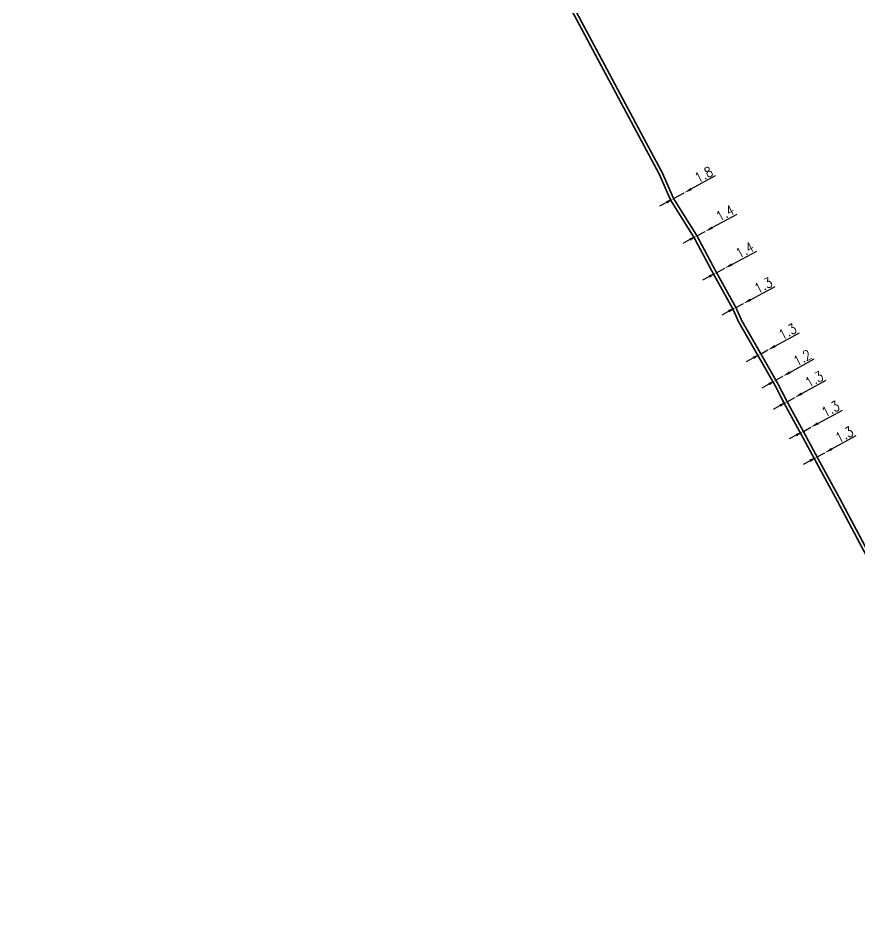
# Model space of a CAD drawing. Header units: millimetres. Extents: x 146000 to 146986, y 142991 to 144001.
# Drawn here: x 146296.3 to 146422.6, y 142999.9 to 143136.6 of the extents above; entities that cross this region are included whole.
import ezdxf

# ---------------------------------------------------------------- set-up
doc = ezdxf.new("R2010")
doc.units = ezdxf.units.MM
doc.header["$PDMODE"] = 34
doc.layers.get('Defpoints').update_dxf_attribs({"linetype": 'CONTINUOUS'})
doc.layers.add('M_100', color=7, linetype='M_ST_6')
doc.layers.add('M_130', color=3, linetype='M_ST_15')
doc.styles.get("Standard").update_dxf_attribs({"font": 'romans.shx', "width": 0.85})
doc.linetypes.add('M_ST_15', pattern='A,5,-0.3,["XX",Standard,S=1,R=0,X=0,Y=-0.5],-2.5', length=7.8)
doc.linetypes.add('M_ST_6', pattern='A,5,-0.3,["||",Standard,S=1,R=0,X=0.35,Y=-0.5],-1.6', length=6.9)
doc.dimstyles.get("Standard").update_dxf_attribs({"dimtxt": 1.5, "dimasz": 1.2, "dimexe": 0.625, "dimexo": 0.625, "dimgap": 0.25, "dimtad": 1, "dimdec": 1, "dimzin": 0, "dimdsep": 46, "dimtxsty": 'Standard', "dimcen": -0.5, "dimadec": 0, "dimazin": 0, "dimtfac": 1, "dimtdec": 1, "dimtmove": 0, "dimatfit": 3, "dimfxl": 0, "dimtolj": 1, "dimtzin": 0, "dimarcsym": 0})

# ---------------------------------------------------------------- blocks, each defined once
blk = doc.blocks.new('*D51')
at = {"layer": 'Defpoints', "color": 0, "linetype": 'Continuous', "transparency": 16777216}
for p in [(146409.99, 143082.29), (146411.04, 143082.88), (146411.04, 143082.88)]:
    blk.add_point(p, dxfattribs=at)
at = {"layer": 'M_130', "color": 0, "linetype": 'Continuous', "lineweight": -2, "transparency": 16777216}
for p, q in [((146412.08, 143083.46), (146415.74, 143085.51)), ((146409.99, 143082.29), (146411.04, 143082.88)), ((146408.94, 143081.7), (146407.9, 143081.12))]:
    blk.add_line(p, q, dxfattribs=at)
at = {"layer": 'M_130', "color": 0, "linetype": 'Continuous', "transparency": 16777216}
for points in [[(146411.99, 143083.64), (146412.18, 143083.29), (146411.04, 143082.88)], [(146408.85, 143081.88), (146409.04, 143081.53), (146409.99, 143082.29)]]:
    blk.add_solid(points, dxfattribs=at)
at = {"layer": 'M_130', "color": 0, "linetype": 'Continuous', "transparency": 16777216, "insert": (146413.95, 143085.65), "char_height": 1.5, "attachment_point": 5, "rotation": 29.2732}
blk.add_mtext('\\A1;1.2', dxfattribs=at)
blk = doc.blocks.new('*D52')
at = {"layer": 'Defpoints', "color": 0, "linetype": 'Continuous', "transparency": 16777216}
for p in [(146407.66, 143086.21), (146408.8, 143086.83), (146408.8, 143086.83)]:
    blk.add_point(p, dxfattribs=at)
at = {"layer": 'M_130', "color": 0, "linetype": 'Continuous', "lineweight": -2, "transparency": 16777216}
for p, q in [((146409.85, 143087.41), (146413.53, 143089.42)), ((146407.66, 143086.21), (146408.8, 143086.83)), ((146406.61, 143085.64), (146405.55, 143085.06))]:
    blk.add_line(p, q, dxfattribs=at)
at = {"layer": 'M_130', "color": 0, "linetype": 'Continuous', "transparency": 16777216}
for points in [[(146409.76, 143087.59), (146409.95, 143087.23), (146408.8, 143086.83)], [(146406.51, 143085.81), (146406.7, 143085.46), (146407.66, 143086.21)]]:
    blk.add_solid(points, dxfattribs=at)
at = {"layer": 'M_130', "color": 0, "linetype": 'Continuous', "transparency": 16777216, "insert": (146411.74, 143089.58), "char_height": 1.5, "attachment_point": 5, "rotation": 28.6327}
blk.add_mtext('\\A1;1.3', dxfattribs=at)
blk = doc.blocks.new('*D53')
at = {"layer": 'Defpoints', "color": 0, "linetype": 'Continuous', "transparency": 16777216}
for p in [(146402.32, 143099.08), (146401.08, 143098.42), (146401.08, 143098.42)]:
    blk.add_point(p, dxfattribs=at)
at = {"layer": 'M_130', "color": 0, "linetype": 'Continuous', "lineweight": -2, "transparency": 16777216}
for p, q in [((146403.37, 143099.64), (146407.13, 143101.64)), ((146401.08, 143098.42), (146402.32, 143099.08)), ((146400.02, 143097.86), (146398.96, 143097.29))]:
    blk.add_line(p, q, dxfattribs=at)
at = {"layer": 'M_130', "color": 0, "linetype": 'Continuous', "transparency": 16777216}
for points in [[(146403.28, 143099.82), (146403.47, 143099.46), (146402.32, 143099.08)], [(146399.93, 143098.03), (146400.11, 143097.68), (146401.08, 143098.42)]]:
    blk.add_solid(points, dxfattribs=at)
at = {"layer": 'M_130', "color": 0, "linetype": 'Continuous', "transparency": 16777216, "insert": (146405.31, 143101.8), "char_height": 1.5, "attachment_point": 5, "rotation": 28.0305}
blk.add_mtext('\\A1;1.4', dxfattribs=at)
blk = doc.blocks.new('*D54')
at = {"layer": 'Defpoints', "color": 0, "linetype": 'Continuous', "transparency": 16777216}
for p in [(146394.64, 143109.53), (146394.64, 143109.53), (146396.22, 143110.39)]:
    blk.add_point(p, dxfattribs=at)
at = {"layer": 'M_130', "color": 0, "linetype": 'Continuous', "lineweight": -2, "transparency": 16777216}
for p, q in [((146397.27, 143110.97), (146400.95, 143112.97)), ((146394.64, 143109.53), (146396.22, 143110.39)), ((146393.59, 143108.95), (146392.53, 143108.38))]:
    blk.add_line(p, q, dxfattribs=at)
at = {"layer": 'M_130', "color": 0, "linetype": 'Continuous', "transparency": 16777216}
for points in [[(146397.18, 143111.14), (146397.37, 143110.79), (146396.22, 143110.39)], [(146393.49, 143109.13), (146393.68, 143108.78), (146394.64, 143109.53)]]:
    blk.add_solid(points, dxfattribs=at)
at = {"layer": 'M_130', "color": 0, "linetype": 'Continuous', "transparency": 16777216, "insert": (146399.16, 143113.13), "char_height": 1.5, "attachment_point": 5, "rotation": 28.6221}
blk.add_mtext('\\A1;1.8', dxfattribs=at)
blk = doc.blocks.new('*D86')
at = {"layer": 'Defpoints', "color": 0, "linetype": 'Continuous', "transparency": 16777216}
for p in [(146417.31, 143071.4), (146417.31, 143071.4), (146416.17, 143070.78)]:
    blk.add_point(p, dxfattribs=at)
at = {"layer": 'M_130', "color": 0, "linetype": 'Continuous', "lineweight": -2, "transparency": 16777216}
for p, q in [((146418.36, 143071.98), (146422.04, 143073.98)), ((146416.17, 143070.78), (146417.31, 143071.4)), ((146415.12, 143070.21), (146414.06, 143069.63))]:
    blk.add_line(p, q, dxfattribs=at)
at = {"layer": 'M_130', "color": 0, "linetype": 'Continuous', "transparency": 16777216}
for points in [[(146418.27, 143072.15), (146418.46, 143071.8), (146417.31, 143071.4)], [(146415.02, 143070.38), (146415.21, 143070.03), (146416.17, 143070.78)]]:
    blk.add_solid(points, dxfattribs=at)
at = {"layer": 'M_130', "color": 0, "linetype": 'Continuous', "transparency": 16777216, "insert": (146420.25, 143074.14), "char_height": 1.5, "attachment_point": 5, "rotation": 28.5813}
blk.add_mtext('\\A1;1.3', dxfattribs=at)
blk = doc.blocks.new('*D87')
at = {"layer": 'Defpoints', "color": 0, "linetype": 'Continuous', "transparency": 16777216}
for p in [(146415.25, 143075.25), (146415.25, 143075.25), (146414.11, 143074.62)]:
    blk.add_point(p, dxfattribs=at)
at = {"layer": 'M_130', "color": 0, "linetype": 'Continuous', "lineweight": -2, "transparency": 16777216}
for p, q in [((146416.3, 143075.82), (146419.98, 143077.82)), ((146414.11, 143074.62), (146415.25, 143075.25)), ((146413.05, 143074.05), (146412, 143073.48))]:
    blk.add_line(p, q, dxfattribs=at)
at = {"layer": 'M_130', "color": 0, "linetype": 'Continuous', "transparency": 16777216}
for points in [[(146416.2, 143076), (146416.4, 143075.64), (146415.25, 143075.25)], [(146412.96, 143074.23), (146413.15, 143073.87), (146414.11, 143074.62)]]:
    blk.add_solid(points, dxfattribs=at)
at = {"layer": 'M_130', "color": 0, "linetype": 'Continuous', "transparency": 16777216, "insert": (146418.19, 143077.99), "char_height": 1.5, "attachment_point": 5, "rotation": 28.5813}
blk.add_mtext('\\A1;1.3', dxfattribs=at)
blk = doc.blocks.new('*D88')
at = {"layer": 'Defpoints', "color": 0, "linetype": 'Continuous', "transparency": 16777216}
for p in [(146412.81, 143079.7), (146412.81, 143079.7), (146411.67, 143079.07)]:
    blk.add_point(p, dxfattribs=at)
at = {"layer": 'M_130', "color": 0, "linetype": 'Continuous', "lineweight": -2, "transparency": 16777216}
for p, q in [((146413.86, 143080.28), (146417.52, 143082.3)), ((146411.67, 143079.07), (146412.81, 143079.7)), ((146410.62, 143078.49), (146409.57, 143077.91))]:
    blk.add_line(p, q, dxfattribs=at)
at = {"layer": 'M_130', "color": 0, "linetype": 'Continuous', "transparency": 16777216}
for points in [[(146413.76, 143080.45), (146413.95, 143080.1), (146412.81, 143079.7)], [(146410.52, 143078.66), (146410.71, 143078.31), (146411.67, 143079.07)]]:
    blk.add_solid(points, dxfattribs=at)
at = {"layer": 'M_130', "color": 0, "linetype": 'Continuous', "transparency": 16777216, "insert": (146415.73, 143082.45), "char_height": 1.5, "attachment_point": 5, "rotation": 28.905}
blk.add_mtext('\\A1;1.3', dxfattribs=at)
blk = doc.blocks.new('*D89')
at = {"layer": 'Defpoints', "color": 0, "linetype": 'Continuous', "transparency": 16777216}
for p in [(146403.98, 143093.2), (146405.13, 143093.81), (146405.13, 143093.81)]:
    blk.add_point(p, dxfattribs=at)
at = {"layer": 'M_130', "color": 0, "linetype": 'Continuous', "lineweight": -2, "transparency": 16777216}
for p, q in [((146406.19, 143094.37), (146409.89, 143096.33)), ((146403.98, 143093.2), (146405.13, 143093.81)), ((146402.92, 143092.64), (146401.86, 143092.07))]:
    blk.add_line(p, q, dxfattribs=at)
at = {"layer": 'M_130', "color": 0, "linetype": 'Continuous', "transparency": 16777216}
for points in [[(146406.09, 143094.55), (146406.28, 143094.19), (146405.13, 143093.81)], [(146402.82, 143092.81), (146403.01, 143092.46), (146403.98, 143093.2)]]:
    blk.add_solid(points, dxfattribs=at)
at = {"layer": 'M_130', "color": 0, "linetype": 'Continuous', "transparency": 16777216, "insert": (146408.1, 143096.52), "char_height": 1.5, "attachment_point": 5, "rotation": 27.9319}
blk.add_mtext('\\A1;1.3', dxfattribs=at)
blk = doc.blocks.new('*D90')
at = {"layer": 'Defpoints', "color": 0, "linetype": 'Continuous', "transparency": 16777216}
for p in [(146398.15, 143103.94), (146399.38, 143104.6), (146399.38, 143104.6)]:
    blk.add_point(p, dxfattribs=at)
at = {"layer": 'M_130', "color": 0, "linetype": 'Continuous', "lineweight": -2, "transparency": 16777216}
for p, q in [((146400.44, 143105.17), (146404.18, 143107.19)), ((146398.15, 143103.94), (146399.38, 143104.6)), ((146397.09, 143103.37), (146396.03, 143102.8))]:
    blk.add_line(p, q, dxfattribs=at)
at = {"layer": 'M_130', "color": 0, "linetype": 'Continuous', "transparency": 16777216}
for points in [[(146400.34, 143105.35), (146400.53, 143105), (146399.38, 143104.6)], [(146396.99, 143103.55), (146397.18, 143103.2), (146398.15, 143103.94)]]:
    blk.add_solid(points, dxfattribs=at)
at = {"layer": 'M_130', "color": 0, "linetype": 'Continuous', "transparency": 16777216, "insert": (146402.36, 143107.35), "char_height": 1.5, "attachment_point": 5, "rotation": 28.3003}
blk.add_mtext('\\A1;1.4', dxfattribs=at)

msp = doc.modelspace()

# ---------------------------------------------------------------- linework, layer by layer
at = {"layer": 'M_100', "flags": 128}
msp.add_lwpolyline([(146450.14, 142999.99, 0.25, 0.25, 0), (146451.49, 143006.4, 0.25, 0.25, 0), (146446.55, 143013.93, 0.25, 0.25, 0), (146445.23, 143016.05, 0.25, 0.25, 0), (146443.43, 143019.31, 0.25, 0.25, 0), (146441.72, 143022.39, 0.25, 0.25, 0), (146440.26, 143025.28, 0.25, 0.25, 0), (146439, 143027.12, 0.25, 0.25, 0), (146437.8, 143029.79, 0.25, 0.25, 0), (146432.73, 143039.14, 0.25, 0.25, 0), (146429.87, 143044.41, 0.25, 0.25, 0), (146427.92, 143047.97, 0.25, 0.25, 0), (146426.7, 143050.04, 0.25, 0.25, 0), (146426.7, 143050.04, 0.25, 0.25, 0), (146424.79, 143053.66, 0.25, 0.25, 0), (146419.27, 143064.06, 0.25, 0.25, 0), (146416.39, 143069.35, 0.25, 0.25, 0), (146414.16, 143073.47, 0.25, 0.25, 0), (146411.23, 143078.83, 0.25, 0.25, 0), (146409.98, 143081.29, 0.25, 0.25, 0), (146407.63, 143085.41, 0.25, 0.25, 0), (146404.42, 143091, 0.25, 0.25, 0), (146403.53, 143092.98, 0.25, 0.25, 0), (146400.34, 143098.74, 0.25, 0.25, 0), (146397.72, 143103.67, 0.25, 0.25, 0), (146395.13, 143107.81, 0.25, 0.25, 0), (146394.2, 143109.29, 0.25, 0.25, 0), (146392.49, 143113.19, 0.25, 0.25, 0), (146391.27, 143115.47, 0.25, 0.25, 0), (146389.47, 143118.83, 0.25, 0.25, 0), (146387.67, 143122.19, 0.25, 0.25, 0), (146385.88, 143125.54, 0.25, 0.25, 0), (146384.26, 143128.56, 0.25, 0.25, 0), (146382.87, 143131.16, 0.25, 0.25, 0), (146380.97, 143134.73, 0.25, 0.25, 0), (146379.59, 143137.3, 0.25, 0.25, 0), (146377.64, 143140.73, 0.25, 0.25, 0), (146376.44, 143142.84, 0.25, 0.25, 0), (146375.15, 143145.31, 0.25, 0.25, 0), (146373.75, 143148.01, 0.25, 0.25, 0), (146372.67, 143150.08, 0.25, 0.25, 0), (146370.68, 143153.57, 0.25, 0.25, 0), (146369.52, 143155.62, 0.25, 0.25, 0), (146367.66, 143159.14, 0.25, 0.25, 0), (146366.51, 143161.32, 0.25, 0.25, 0), (146365.17, 143163.71, 0.25, 0.25, 0), (146363.95, 143165.99, 0.25, 0.25, 0), (146361.35, 143170.76, 0.25, 0.25, 0), (146359.82, 143173.58, 0.25, 0.25, 0), (146358.41, 143176.16, 0.25, 0.25, 0), (146357.22, 143178.49, 0.25, 0.25, 0), (146355.92, 143181.02, 0.25, 0.25, 0), (146354.5, 143183.46, 0.25, 0.25, 0), (146353.41, 143185.23, 0.25, 0.25, 0), (146351.55, 143189.27, 0.25, 0.25, 0), (146350.38, 143191.69, 0.25, 0.25, 0), (146349.75, 143193.32, 0.25, 0.25, 0), (146349.01, 143194.88, 0.25, 0.25, 0), (146348.11, 143196.78, 0.25, 0.25, 0), (146345.86, 143201.76, 0.25, 0.25, 0), (146345.22, 143203.52, 0.25, 0.25, 0), (146344.36, 143207.72, 0.25, 0.25, 0), (146343.06, 143212.05, 0.25, 0.25, 0), (146341.6, 143216.95, 0.25, 0.25, 0), (146340.36, 143221.28, 0.25, 0.25, 0), (146339.3, 143226.12, 0.25, 0.25, 0), (146338.31, 143234.54, 0.25, 0.25, 0), (146337.37, 143242.71, 0.25, 0.25, 0), (146337.23, 143247.5, 0.25, 0.25, 0), (146337.09, 143252.22, 0.25, 0.25, 0), (146337.19, 143256.53, 0.25, 0.25, 0), (146337.13, 143261.11, 0.25, 0.25, 0), (146337.29, 143265.68, 0.25, 0.25, 0), (146337.65, 143270.95, 0.25, 0.25, 0), (146338.07, 143274.86, 0.25, 0.25, 0), (146339.34, 143284, 0.25, 0.25, 0), (146340.25, 143289.05, 0.25, 0.25, 0), (146341.23, 143294.48, 0.25, 0.25, 0), (146342.08, 143298.78, 0.25, 0.25, 0), (146343.15, 143302.91, 0.25, 0.25, 0), (146343.96, 143307.24, 0.25, 0.25, 0), (146344.81, 143311.71, 0.25, 0.25, 0), (146345.57, 143315.82, 0.25, 0.25, 0), (146346.83, 143321.78, 0.25, 0.25, 0), (146347.51, 143325.53, 0.25, 0.25, 0), (146349.09, 143333.54, 0.25, 0.25, 0), (146349.62, 143335.73, 0.25, 0.25, 0), (146350.73, 143341.16, 0.25, 0.25, 0), (146351.83, 143346.51, 0.25, 0.25, 0), (146352.66, 143350.78, 0.25, 0.25, 0), (146350.16, 143359.36, 0.25, 0.25, 0), (146351.4, 143364.95, 0.25, 0.25, 0), (146352.5, 143370.85, 0.25, 0.25, 0), (146354.83, 143375.52, 0.25, 0.25, 0), (146355.03, 143382.13, 0.25, 0.25, 0), (146356.01, 143387.86, 0.25, 0.25, 0), (146356.61, 143394.76, 0.25, 0.25, 0), (146357.42, 143400.15, 0.25, 0.25, 0), (146357.64, 143406.24, 0.25, 0.25, 0), (146357.79, 143412.16, 0.25, 0.25, 0), (146356.25, 143429.05, 0.25, 0.25, 0), (146355.7, 143431.76, 0.25, 0.25, 0), (146354.45, 143441.67, 0.25, 0.25, 0), (146352.27, 143448.79, 0.25, 0.25, 0), (146343.13, 143534.5, 0.25, 0.25, 0), (146340.87, 143545.49, 0.25, 0.25, 0), (146339.13, 143554.69, 0.25, 0.25, 0), (146333.6, 143562.98, 0.25, 0.25, 0), (146335.54, 143575.76, 0.25, 0.25, 0), (146333.26, 143594.88, 0.25, 0.25, 0), (146329.19, 143608.91, 0.25, 0.25, 0), (146327.96, 143615.81, 0.25, 0.25, 0), (146326.65, 143622.64, 0.25, 0.25, 0), (146325.56, 143629.48, 0.25, 0.25, 0), (146324.33, 143636.33, 0.25, 0.25, 0), (146323.16, 143642.77, 0.25, 0.25, 0), (146321.37, 143662.92, 0.25, 0.25, 0), (146321.76, 143677.35, 0.25, 0.25, 0), (146323.35, 143688.05, 0.25, 0.25, 0), (146327.31, 143701.02, 0.25, 0.25, 0), (146331.1, 143711.34, 0.25, 0.25, 0), (146336.5, 143722.98, 0.25, 0.25, 0), (146344.25, 143741.52, 0.25, 0.25, 0), (146352.14, 143759.41, 0.25, 0.25, 0), (146362.37, 143784.2, 0.25, 0.25, 0), (146368.08, 143797.55, 0.25, 0.25, 0), (146381.54, 143828.75, 0.25, 0.25, 0), (146399.88, 143868.33, 0.25, 0.25, 0), (146411.08, 143889.42, 0.25, 0.25, 0), (146421.67, 143905.81, 0.25, 0.25, 0), (146429.34, 143916.95, 0.25, 0.25, 0), (146440.88, 143932.75, 0.25, 0.25, 0), (146445.83, 143939.17, 0.25, 0.25, 0), (146452.07, 143949.28, 0.25, 0.25, 0), (146461.24, 143961.48, 0.25, 0.25, 0), (146464.93, 143965.24, 0.25, 0.25, 0), (146476.09, 143979, 0.25, 0.25, 0), (146482.27, 143987.97, 0.25, 0.25, 0.395927), (146482.17, 143988.64, 0.25, 0.25, 0), (146472.46, 143996.28, 0.25, 0.25, 0.340641), (146471.85, 143996.29, 0.25, 0.25, 0), (146468.78, 143993.98, 0.25, 0.25, 0), (146463.93, 143990.8, 0.25, 0.25, -0.409164), (146463.25, 143990.94, 0.25, 0.25, 0), (146460.22, 143995.4, 0.25, 0.25, -0.413507), (146460.35, 143996.09, 0.25, 0.25, 0), (146460.93, 143996.48, 0, 0, 0)], format="xyseb", dxfattribs=at)
at = {"layer": 'M_130', "const_width": 0.25, "flags": 128}
msp.add_lwpolyline([(146459.71, 143010.06), (146453.97, 143007.08), (146451.8, 143006.62), (146446.97, 143014.2), (146445.65, 143016.31), (146443.9, 143019.55), (146442.16, 143022.63), (146440.64, 143025.61), (146439.43, 143027.36), (146438.25, 143030.03), (146435.77, 143034.55), (146433.18, 143039.37), (146431.75, 143042.01), (146429.24, 143046.59), (146427.15, 143050.25), (146425.23, 143053.89), (146419.76, 143064.2), (146416.17, 143070.78), (146414.11, 143074.62), (146411.67, 143079.07), (146410.42, 143081.52), (146407.73, 143086.25), (146404.85, 143091.26), (146403.98, 143093.2), (146400.82, 143098.91), (146398.15, 143103.94), (146394.64, 143109.53), (146392.94, 143113.41), (146391.71, 143115.7), (146389.91, 143119.07), (146388.12, 143122.42), (146386.32, 143125.78), (146384.71, 143128.8), (146383.32, 143131.4), (146381.41, 143134.96), (146380.03, 143137.54), (146378.08, 143140.97), (146376.88, 143143.08), (146375.59, 143145.55), (146374.19, 143148.24), (146373.11, 143150.32), (146371.12, 143153.82), (146369.96, 143155.86), (146368.1, 143159.37), (146366.95, 143161.55), (146365.61, 143163.95), (146364.39, 143166.23), (146361.79, 143171), (146360.26, 143173.82), (146358.85, 143176.4), (146357.66, 143178.72), (146356.36, 143181.26), (146354.93, 143183.72), (146353.89, 143185.35), (146352, 143189.48), (146350.84, 143191.89), (146350.21, 143193.52), (146349.46, 143195.1), (146348.57, 143196.99), (146346.32, 143201.96), (146346.13, 143202.43), (146333.32, 143196.14), (146296.74, 143181.41, 0.428165), (146296.47, 143180.74), (146298.19, 143177)], format="xyb", dxfattribs=at)

# ---------------------------------------------------------------- dimensions: what is measured, and where the dimension line sits
at = {"layer": 'M_130', "linetype": 'Continuous'}
for base, p1, p2, angle, picture, middle in [((146394.64, 143109.53), (146396.22, 143110.39), (146394.64, 143109.53), 208.6221, '*D54', (146399.64, 143112.26)), ((146399.38, 143104.6), (146398.15, 143103.94), (146399.38, 143104.6), 208.3003, '*D90', (146402.83, 143106.47)), ((146401.08, 143098.42), (146402.32, 143099.08), (146401.08, 143098.42), 208.0305, '*D53', (146405.78, 143100.92)), ((146405.13, 143093.81), (146403.98, 143093.2), (146405.13, 143093.81), 207.9319, '*D89', (146408.57, 143095.63)), ((146408.8, 143086.83), (146407.66, 143086.21), (146408.8, 143086.83), 208.6327, '*D52', (146412.22, 143088.7)), ((146411.04, 143082.88), (146409.99, 143082.29), (146411.04, 143082.88), 209.2732, '*D51', (146414.43, 143084.78)), ((146412.81, 143079.7), (146411.67, 143079.07), (146412.81, 143079.7), 208.905, '*D88', (146416.21, 143081.58)), ((146415.25, 143075.25), (146414.11, 143074.62), (146415.25, 143075.25), 208.5813, '*D87', (146418.67, 143077.11)), ((146417.31, 143071.4), (146416.17, 143070.78), (146417.31, 143071.4), 208.5813, '*D86', (146420.73, 143073.27))]:
    dim = msp.add_linear_dim(base=base, p1=p1, p2=p2, angle=angle, dimstyle='Standard', dxfattribs=at)
    dim.commit()
    dim.dimension.update_dxf_attribs({"geometry": picture, "text_midpoint": middle, "dimtype": 160})

doc.saveas('drawing.dxf')
